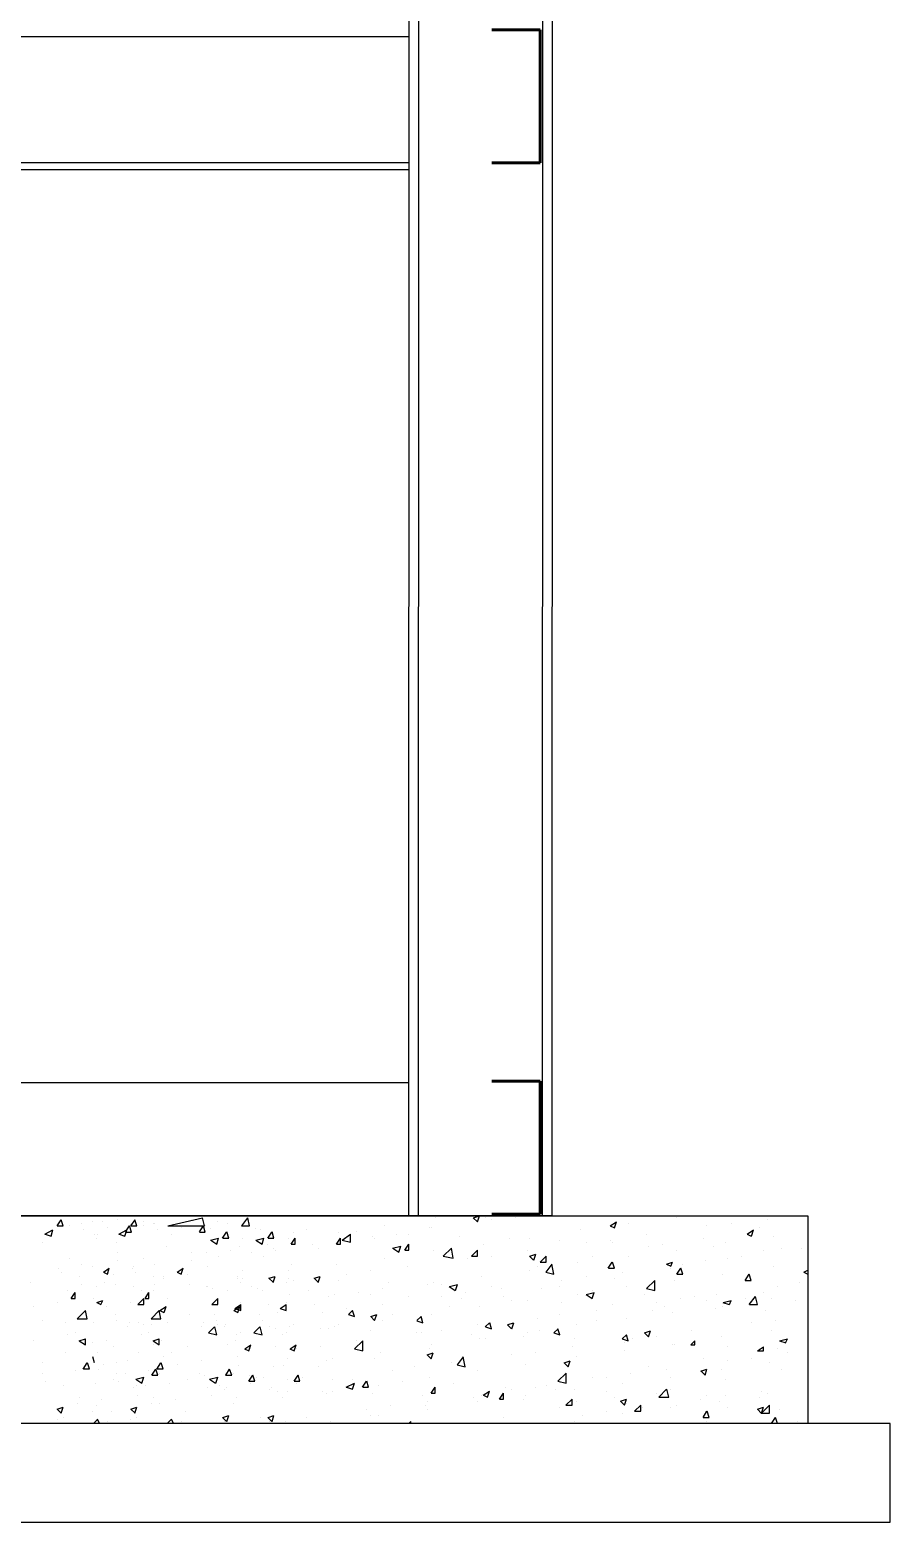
# Model space of a CAD drawing. Header units: millimetres. Extents: x -23396 to 106750, y 116 to 66281.
# Drawn here: x 95732 to 96509, y 38389 to 39736 of the extents above; entities that cross this region are included whole.
import ezdxf

# ---------------------------------------------------------------- set-up
doc = ezdxf.new("R2010")
doc.units = ezdxf.units.MM
doc.layers.add('Wall', color=1, linetype='Continuous', lineweight=50)

# ---------------------------------------------------------------- blocks, each defined once
blk = doc.blocks.new('u14 shaft')
at = {"color": 0}
for p, q in [((-505.7, 321.79), (-500.7, 16854.19)), ((-495.7, 321.79), (-490.7, 16854.19)), ((-365.25, 321.79), (-360.25, 16854.19)), ((-355.25, 321.79), (-350.25, 16854.19)), ((-505.849, 1560.44), (-1934.449, 1560.44)), ((-505.849, 1428.24), (-1934.449, 1428.24)), ((-505.849, 1420.74), (-1934.449, 1420.74)), ((-505.7, 461.49), (-1936.4, 461.49)), ((-2169.25, 321.84), (-86.45, 321.84)), ((-355.25, 321.79), (-2095.15, 321.79)), ((-1936.6, 321.79), (-304.8, 321.79)), ((-875.377, 311.24), (-870.977, 317.59)), ((-869.027, 311.24), (-871.127, 317.59)), ((-838, 315.44), (-838, 315.44)), ((-827.45, 315.44), (-827.45, 315.44)), ((-811.877, 317.59), (-811.877, 317.59)), ((-797.8, 311.24), (-793.4, 317.59)), ((-791.45, 311.24), (-793.55, 317.59)), ((-784.177, 315.44), (-784.177, 315.44)), ((-758.977, 311.24), (-722.627, 319.64)), ((-734.3, 317.59), (-734.3, 317.59)), ((-720.677, 311.19), (-722.627, 319.64)), ((-706.6, 315.44), (-706.6, 315.44)), ((-681.4, 311.24), (-675.05, 319.64)), ((-673.1, 311.19), (-675.05, 319.64)), ((-478, 319.69), (-478, 319.69)), ((-438.15, 319.64), (-433.75, 315.44)), ((-437.8, 319.69), (-431.45, 321.79)), ((-433.55, 315.44), (-431.45, 321.79)), ((-425.1, 319.69), (-425.1, 319.69)), ((-418.9, 317.59), (-418.9, 317.59)), ((-393.5, 319.64), (-393.5, 319.64)), ((-344.85, 321.84), (-296, 321.84)), ((-294.05, 311.19), (-287.7, 315.44)), ((-289.8, 309.09), (-287.7, 315.44)), ((-224.2, 319.64), (-224.2, 319.64)), ((-129.1, 317.59), (-129.1, 317.59)), ((-86.45, 321.84), (-86.45, 103.77)), ((-888.277, 302.74), (-879.777, 306.99)), ((-887.927, 302.74), (-881.727, 300.64)), ((-881.727, 300.64), (-879.777, 306.99)), ((-875.377, 311.24), (-869.027, 311.24)), ((-862.677, 311.24), (-862.677, 311.24)), ((-850.177, 313.29), (-850.177, 313.29)), ((-847.677, 306.99), (-847.677, 306.99)), ((-836.1, 302.69), (-836.1, 302.69)), ((-833.8, 298.49), (-833.8, 298.49)), ((-833.027, 302.74), (-833.027, 302.74)), ((-822.477, 309.09), (-822.477, 309.09)), ((-810.7, 302.74), (-802.2, 306.99)), ((-810.35, 302.74), (-804.15, 300.64)), ((-804.15, 300.64), (-802.2, 306.99)), ((-803.427, 304.89), (-799.177, 311.24)), ((-803.427, 304.84), (-797.227, 304.84)), ((-797.227, 304.84), (-799.177, 311.19)), ((-797.8, 311.24), (-791.45, 311.24)), ((-797.227, 311.19), (-797.227, 311.19)), ((-785.1, 311.24), (-785.1, 311.24)), ((-773.977, 313.29), (-773.977, 313.29)), ((-772.6, 313.29), (-772.6, 313.29)), ((-770.1, 306.99), (-770.1, 306.99)), ((-759.127, 311.19), (-720.677, 311.19)), ((-755.45, 302.74), (-755.45, 302.74)), ((-744.9, 309.09), (-744.9, 309.09)), ((-725.85, 304.89), (-721.6, 311.24)), ((-725.85, 304.84), (-719.65, 304.84)), ((-719.65, 304.84), (-721.6, 311.19)), ((-719.65, 311.19), (-719.65, 311.19)), ((-714.327, 309.04), (-714.327, 309.04)), ((-714.127, 296.44), (-705.677, 298.49)), ((-707.627, 292.14), (-705.677, 298.49)), ((-701.627, 298.49), (-697.227, 304.84)), ((-701.277, 298.49), (-695.077, 298.49)), ((-695.077, 298.49), (-697.027, 304.89)), ((-696.4, 313.29), (-696.4, 313.29)), ((-681.55, 311.19), (-673.1, 311.19)), ((-680.277, 298.49), (-680.277, 298.49)), ((-666.75, 309.04), (-666.75, 309.04)), ((-666.55, 296.44), (-658.1, 298.49)), ((-661.427, 306.99), (-661.427, 306.99)), ((-660.05, 292.14), (-658.1, 298.49)), ((-654.05, 298.49), (-649.65, 304.84)), ((-653.7, 298.49), (-647.5, 298.49)), ((-647.5, 298.49), (-649.45, 304.89)), ((-632.7, 298.49), (-632.7, 298.49)), ((-629.477, 292.14), (-625.227, 298.49)), ((-627.377, 304.84), (-627.377, 304.84)), ((-625.227, 292.14), (-625.227, 298.49)), ((-613.85, 306.99), (-613.85, 306.99)), ((-581.9, 292.14), (-577.65, 298.49)), ((-579.8, 304.84), (-579.8, 304.84)), ((-577.65, 292.14), (-577.65, 298.49)), ((-575.75, 296.34), (-567.25, 302.69)), ((-567.25, 294.29), (-567.25, 302.69)), ((-560.55, 304.89), (-560.55, 304.89)), ((-543.8, 300.64), (-543.8, 300.64)), ((-541.7, 298.49), (-541.7, 298.49)), ((-530.95, 311.24), (-530.95, 311.24)), ((-518.4, 302.74), (-518.4, 302.74)), ((-505.7, 302.74), (-505.7, 302.74)), ((-484.35, 309.09), (-484.35, 309.09)), ((-482.4, 309.09), (-482.4, 309.09)), ((-452.8, 300.64), (-452.8, 300.64)), ((-399.85, 298.49), (-399.85, 298.49)), ((-378.55, 298.54), (-378.55, 298.54)), ((-325.6, 306.99), (-325.6, 306.99)), ((-294.05, 311.24), (-289.8, 309.09)), ((-275.15, 313.29), (-275.15, 313.29)), ((-255.75, 302.74), (-255.75, 302.74)), ((-196.65, 298.49), (-196.65, 298.49)), ((-192.6, 311.19), (-192.6, 311.19)), ((-167.05, 313.39), (-167.05, 313.39)), ((-150.1, 302.74), (-143.75, 306.99)), ((-150.1, 302.69), (-146.05, 300.64)), ((-145.7, 300.64), (-143.75, 306.99)), ((-137.4, 309.09), (-137.4, 309.09)), ((-122.75, 300.64), (-122.75, 300.64)), ((-890.377, 294.29), (-890.377, 294.29)), ((-812.8, 294.29), (-812.8, 294.29)), ((-811.877, 283.69), (-811.877, 283.69)), ((-760.927, 290.09), (-760.927, 290.09)), ((-734.3, 283.69), (-734.3, 283.69)), ((-718.377, 283.69), (-718.377, 283.69)), ((-713.977, 296.44), (-707.627, 292.14)), ((-692.977, 285.79), (-692.977, 285.79)), ((-683.35, 290.09), (-683.35, 290.09)), ((-670.8, 283.69), (-670.8, 283.69)), ((-666.4, 296.44), (-660.05, 292.14)), ((-654.727, 292.14), (-654.727, 292.14)), ((-648.527, 287.94), (-648.527, 287.94)), ((-645.4, 285.79), (-645.4, 285.79)), ((-629.477, 292.14), (-625.227, 292.14)), ((-607.15, 292.14), (-607.15, 292.14)), ((-600.95, 287.94), (-600.95, 287.94)), ((-581.9, 292.14), (-577.65, 292.14)), ((-575.75, 296.34), (-567.25, 294.29)), ((-522.8, 287.89), (-514.35, 290.04)), ((-522.65, 287.94), (-516.3, 283.69)), ((-516.3, 283.69), (-514.35, 290.04)), ((-509.95, 285.79), (-505.7, 292.14)), ((-509.95, 285.79), (-505.7, 285.79)), ((-505.7, 285.79), (-505.7, 292.14)), ((-480.3, 285.79), (-480.3, 285.79)), ((-469.55, 279.49), (-461.1, 287.94)), ((-459.15, 277.34), (-461.1, 287.94)), ((-440.1, 279.49), (-433.75, 285.79)), ((-433.75, 279.49), (-433.75, 285.79)), ((-427.4, 292.14), (-427.4, 292.14)), ((-380.8, 285.79), (-380.8, 285.79)), ((-346.95, 296.44), (-346.95, 296.44)), ((-319.25, 294.29), (-319.25, 294.29)), ((-294.05, 296.34), (-294.05, 296.34)), ((-292.1, 294.19), (-292.1, 294.19)), ((-253.8, 290.04), (-253.8, 290.04)), ((-238.85, 292.24), (-238.85, 292.24)), ((-224.2, 285.79), (-224.2, 285.79)), ((-185.9, 290.09), (-185.9, 290.09)), ((-173.4, 294.29), (-173.4, 294.29)), ((-133, 285.79), (-133, 285.79)), ((-114.1, 287.94), (-114.1, 287.94)), ((-93.15, 287.89), (-93.15, 287.89)), ((-873.427, 266.74), (-873.427, 266.74)), ((-862.677, 277.34), (-862.677, 277.34)), ((-850.177, 270.99), (-850.177, 270.99)), ((-838, 268.84), (-838, 268.84)), ((-826.677, 262.54), (-820.527, 266.74)), ((-822.477, 260.39), (-820.527, 266.74)), ((-811.877, 275.19), (-811.877, 275.19)), ((-795.85, 266.74), (-795.85, 266.74)), ((-794.927, 268.84), (-794.927, 268.84)), ((-785.1, 277.34), (-785.1, 277.34)), ((-772.6, 270.99), (-772.6, 270.99)), ((-749.1, 262.54), (-742.95, 266.74)), ((-744.9, 260.39), (-742.95, 266.74)), ((-734.3, 275.19), (-734.3, 275.19)), ((-717.35, 268.84), (-717.35, 268.84)), ((-705.677, 279.49), (-705.677, 279.49)), ((-658.1, 279.49), (-658.1, 279.49)), ((-629.477, 270.99), (-629.477, 270.99)), ((-581.9, 270.99), (-581.9, 270.99)), ((-530.95, 277.34), (-530.95, 277.34)), ((-507.65, 268.94), (-507.65, 268.94)), ((-469.7, 279.49), (-459.15, 277.34)), ((-444.5, 277.34), (-444.5, 277.34)), ((-440.1, 279.49), (-433.75, 279.49)), ((-418.9, 279.49), (-418.9, 279.49)), ((-378.9, 279.49), (-374.65, 275.19)), ((-378.7, 279.49), (-372.2, 281.59)), ((-374.3, 275.29), (-372.2, 281.59)), ((-370.25, 268.84), (-370.25, 268.84)), ((-367.95, 273.14), (-361.6, 279.49)), ((-367.95, 273.14), (-361.6, 273.14)), ((-361.6, 273.14), (-361.6, 279.49)), ((-361.6, 262.54), (-355.25, 270.99)), ((-353.3, 260.39), (-355.4, 270.99)), ((-328.1, 273.09), (-328.1, 273.09)), ((-313.1, 279.49), (-313.1, 279.49)), ((-296.35, 266.74), (-292.1, 273.09)), ((-296.15, 266.74), (-289.8, 266.74)), ((-289.8, 266.74), (-291.9, 273.14)), ((-275.15, 279.39), (-275.15, 279.39)), ((-234.95, 270.99), (-228.6, 273.09)), ((-234.95, 270.99), (-230.55, 268.84)), ((-230.55, 268.84), (-228.6, 273.09)), ((-230.55, 266.74), (-230.55, 266.74)), ((-224.2, 260.39), (-219.95, 266.74)), ((-217.85, 260.39), (-219.95, 266.74)), ((-217.85, 270.99), (-217.85, 270.99)), ((-194.55, 275.19), (-194.55, 275.19)), ((-171.25, 277.34), (-171.25, 277.34)), ((-156.3, 279.49), (-156.3, 279.49)), ((-122.75, 268.84), (-122.75, 268.84)), ((-903.077, 251.89), (-903.077, 251.89)), ((-870.977, 262.54), (-870.977, 262.54)), ((-852.077, 258.34), (-852.077, 258.34)), ((-826.677, 262.54), (-822.477, 260.39)), ((-825.5, 251.89), (-825.5, 251.89)), ((-816.127, 260.39), (-816.127, 260.39)), ((-793.4, 262.54), (-793.4, 262.54)), ((-774.5, 258.34), (-774.5, 258.34)), ((-763.177, 258.24), (-763.177, 258.24)), ((-763.177, 256.19), (-763.177, 256.19)), ((-749.1, 262.54), (-744.9, 260.39)), ((-738.55, 260.39), (-738.55, 260.39)), ((-685.6, 258.24), (-685.6, 258.24)), ((-685.6, 256.19), (-685.6, 256.19)), ((-682.377, 251.99), (-682.377, 251.99)), ((-680.277, 264.64), (-680.277, 264.64)), ((-680.277, 256.19), (-680.277, 256.19)), ((-652.777, 256.19), (-646.427, 258.24)), ((-652.777, 256.19), (-648.527, 251.99)), ((-648.527, 251.89), (-646.427, 258.24)), ((-634.8, 251.99), (-634.8, 251.99)), ((-632.7, 264.64), (-632.7, 264.64)), ((-632.7, 256.19), (-632.7, 256.19)), ((-627.377, 254.04), (-627.377, 254.04)), ((-605.2, 256.19), (-598.85, 258.24)), ((-605.2, 256.19), (-600.95, 251.99)), ((-600.95, 251.89), (-598.85, 258.24)), ((-579.8, 254.04), (-579.8, 254.04)), ((-571.3, 260.44), (-571.3, 260.44)), ((-545.9, 264.64), (-545.9, 264.64)), ((-526.85, 251.89), (-526.85, 251.89)), ((-480.3, 251.89), (-480.3, 251.89)), ((-429.5, 258.34), (-429.5, 258.34)), ((-429.5, 258.34), (-429.5, 258.34)), ((-378.55, 264.64), (-378.55, 264.64)), ((-361.75, 262.54), (-353.3, 260.39)), ((-345, 254.04), (-345, 254.04)), ((-319.25, 258.34), (-319.25, 258.34)), ((-289.8, 256.19), (-289.8, 256.19)), ((-281.5, 262.54), (-281.5, 262.54)), ((-255.95, 245.59), (-247.45, 254.04)), ((-247.45, 243.44), (-247.45, 254.04)), ((-226.15, 254.04), (-226.15, 254.04)), ((-224.2, 260.39), (-217.85, 260.39)), ((-175.7, 260.39), (-175.7, 260.39)), ((-152.4, 254.04), (-146.05, 254.04)), ((-152.2, 254.04), (-148, 260.39)), ((-146.05, 254.04), (-148, 260.39)), ((-95.05, 251.89), (-95.05, 251.89)), ((-90.65, 262.54), (-86.45, 264.64)), ((-90.65, 262.54), (-86.45, 260.44)), ((-86.45, 260.44), (-86.45, 260.44)), ((-864.777, 243.49), (-864.777, 243.49)), ((-860.577, 234.99), (-856.527, 241.39)), ((-856.527, 234.99), (-856.527, 241.39)), ((-850.177, 249.79), (-850.177, 249.79)), ((-833.8, 247.69), (-833.8, 247.69)), ((-814.177, 249.79), (-814.177, 249.79)), ((-794.927, 247.69), (-794.927, 247.69)), ((-787.2, 243.49), (-787.2, 243.49)), ((-783, 234.99), (-778.95, 241.39)), ((-778.95, 234.99), (-778.95, 241.39)), ((-773.977, 243.44), (-773.977, 243.44)), ((-772.6, 249.79), (-772.6, 249.79)), ((-736.6, 249.79), (-736.6, 249.79)), ((-718.377, 247.69), (-718.377, 247.69)), ((-717.35, 247.69), (-717.35, 247.69)), ((-712.027, 245.59), (-712.027, 245.59)), ((-696.4, 243.44), (-696.4, 243.44)), ((-670.8, 247.69), (-670.8, 247.69)), ((-664.45, 245.59), (-664.45, 245.59)), ((-659.127, 243.49), (-659.127, 243.49)), ((-631.427, 239.24), (-631.427, 239.24)), ((-611.55, 243.49), (-611.55, 243.49)), ((-589.95, 237.19), (-589.95, 237.19)), ((-583.85, 239.24), (-583.85, 239.24)), ((-558.6, 241.39), (-558.6, 241.39)), ((-545.9, 239.24), (-545.9, 239.24)), ((-533.2, 245.59), (-533.2, 245.59)), ((-505.7, 237.19), (-505.7, 237.19)), ((-486.65, 249.84), (-486.65, 249.84)), ((-471.85, 249.84), (-471.85, 249.84)), ((-471.85, 237.19), (-471.85, 237.19)), ((-463.35, 247.69), (-457, 243.44)), ((-463.2, 247.69), (-454.75, 249.84)), ((-456.85, 243.49), (-454.75, 249.84)), ((-446.45, 241.39), (-446.45, 241.39)), ((-418.9, 247.69), (-418.9, 247.69)), ((-408.15, 245.59), (-408.15, 245.59)), ((-406.2, 237.09), (-406.2, 237.09)), ((-366, 245.59), (-366, 245.59)), ((-346.95, 247.69), (-346.95, 247.69)), ((-328.1, 239.24), (-328.1, 239.24)), ((-319.45, 239.24), (-310.95, 241.39)), ((-319.45, 239.24), (-313.1, 235.04)), ((-313.1, 243.44), (-313.1, 243.44)), ((-313.1, 234.99), (-310.95, 241.39)), ((-277.1, 247.69), (-277.1, 247.69)), ((-258.25, 239.24), (-258.25, 239.24)), ((-255.95, 245.59), (-247.45, 243.44)), ((-205.3, 237.09), (-205.3, 237.09)), ((-182.05, 239.24), (-182.05, 239.24)), ((-148.15, 228.64), (-141.65, 237.09)), ((-139.35, 228.69), (-141.45, 237.19)), ((-133, 241.39), (-133, 241.39)), ((-118.35, 247.69), (-118.35, 247.69)), ((-900.627, 226.54), (-900.627, 226.54)), ((-875.377, 230.74), (-875.377, 230.74)), ((-860.577, 234.99), (-856.527, 234.99)), ((-854.227, 213.79), (-845.727, 222.29)), ((-843.827, 213.79), (-845.727, 222.29)), ((-837.477, 234.99), (-837.477, 234.99)), ((-833.6, 230.74), (-827.45, 232.89)), ((-833.6, 230.74), (-829.4, 228.69)), ((-829.4, 228.69), (-827.45, 232.89)), ((-823.05, 226.54), (-823.05, 226.54)), ((-797.8, 230.74), (-797.8, 230.74)), ((-790.527, 228.69), (-784.177, 235.04)), ((-790.527, 228.69), (-784.177, 228.69)), ((-784.177, 228.69), (-784.177, 235.04)), ((-783, 234.99), (-778.95, 234.99)), ((-776.65, 213.79), (-768.15, 222.29)), ((-766.25, 213.79), (-768.15, 222.29)), ((-767.427, 222.29), (-763.177, 220.24)), ((-767.277, 222.34), (-760.927, 226.54)), ((-763.177, 224.44), (-763.177, 224.44)), ((-763.027, 220.24), (-760.927, 226.54)), ((-759.9, 234.99), (-759.9, 234.99)), ((-712.95, 228.69), (-706.6, 235.04)), ((-712.95, 228.69), (-706.6, 228.69)), ((-706.6, 228.69), (-706.6, 235.04)), ((-689.85, 222.29), (-685.6, 220.24)), ((-689.7, 222.34), (-683.35, 226.54)), ((-688.577, 224.44), (-682.377, 228.69)), ((-688.577, 224.44), (-682.377, 222.29)), ((-685.6, 224.44), (-685.6, 224.44)), ((-685.45, 220.24), (-683.35, 226.54)), ((-682.377, 230.74), (-682.377, 230.74)), ((-682.377, 222.29), (-682.377, 228.69)), ((-652.777, 228.69), (-652.777, 228.69)), ((-644.277, 220.14), (-644.277, 220.14)), ((-641, 224.44), (-634.8, 228.69)), ((-641, 224.44), (-634.8, 222.29)), ((-634.8, 230.74), (-634.8, 230.74)), ((-634.8, 222.29), (-634.8, 228.69)), ((-605.2, 228.69), (-605.2, 228.69)), ((-596.7, 220.14), (-596.7, 220.14)), ((-571.3, 224.44), (-571.3, 224.44)), ((-569.2, 218.09), (-564.95, 222.29)), ((-562.85, 215.94), (-564.95, 222.29)), ((-533.2, 228.64), (-533.2, 228.64)), ((-463.35, 226.54), (-463.35, 226.54)), ((-450.65, 234.99), (-450.65, 234.99)), ((-431.45, 226.54), (-431.45, 226.54)), ((-397.95, 232.89), (-397.95, 232.89)), ((-380.8, 232.89), (-380.8, 232.89)), ((-345, 230.74), (-345, 230.74)), ((-308.7, 222.34), (-308.7, 222.34)), ((-292.1, 228.64), (-292.1, 228.64)), ((-249.4, 222.29), (-249.4, 222.29)), ((-245.55, 230.74), (-245.55, 230.74)), ((-236.9, 226.54), (-236.9, 226.54)), ((-228.6, 220.14), (-228.6, 220.14)), ((-219.95, 235.04), (-219.95, 235.04)), ((-192.6, 232.89), (-192.6, 232.89)), ((-183.95, 224.44), (-183.95, 224.44)), ((-175.7, 230.74), (-169.35, 228.64)), ((-175.7, 226.49), (-175.7, 226.49)), ((-175.5, 230.74), (-167.05, 232.89)), ((-169, 228.69), (-167.05, 232.89)), ((-152.4, 234.99), (-152.4, 234.99)), ((-147.8, 228.69), (-139.35, 228.69)), ((-131.05, 222.29), (-131.05, 222.29)), ((-124.7, 235.04), (-124.7, 235.04)), ((-99.5, 232.89), (-99.5, 232.89)), ((-890.377, 211.64), (-890.377, 211.64)), ((-867.077, 209.59), (-867.077, 209.59)), ((-854.227, 213.79), (-843.827, 213.79)), ((-837.477, 209.59), (-837.477, 209.59)), ((-814.177, 218.09), (-814.177, 218.09)), ((-812.8, 211.64), (-812.8, 211.64)), ((-801.127, 205.39), (-801.127, 205.39)), ((-799.177, 209.59), (-799.177, 209.59)), ((-789.5, 209.59), (-789.5, 209.59)), ((-784.177, 207.49), (-784.177, 207.49)), ((-776.65, 213.79), (-766.25, 213.79)), ((-775.877, 207.49), (-775.877, 207.49)), ((-759.9, 209.59), (-759.9, 209.59)), ((-736.6, 218.09), (-736.6, 218.09)), ((-723.55, 205.39), (-723.55, 205.39)), ((-721.6, 209.59), (-721.6, 209.59)), ((-716.277, 198.99), (-709.927, 205.34)), ((-709.927, 218.09), (-709.927, 218.09)), ((-707.627, 196.94), (-709.727, 205.39)), ((-707.627, 211.74), (-707.627, 211.74)), ((-706.6, 207.49), (-706.6, 207.49)), ((-699.327, 205.39), (-699.327, 205.39)), ((-698.3, 207.49), (-698.3, 207.49)), ((-668.7, 198.99), (-662.35, 205.34)), ((-662.35, 218.09), (-662.35, 218.09)), ((-660.05, 196.94), (-662.15, 205.39)), ((-660.05, 211.74), (-660.05, 211.74)), ((-651.75, 205.39), (-651.75, 205.39)), ((-631.427, 205.39), (-631.427, 205.39)), ((-627.377, 207.49), (-627.377, 207.49)), ((-583.85, 205.39), (-583.85, 205.39)), ((-579.8, 207.49), (-579.8, 207.49)), ((-569.2, 218.09), (-562.85, 215.94)), ((-545.9, 215.94), (-539.55, 218.09)), ((-545.9, 215.94), (-541.7, 211.74)), ((-541.7, 211.74), (-539.55, 218.09)), ((-533.2, 211.74), (-533.2, 211.74)), ((-522.65, 218.09), (-522.65, 218.09)), ((-497.4, 211.64), (-491.05, 209.59)), ((-497.25, 211.74), (-493, 215.94)), ((-491.05, 209.59), (-493, 215.94)), ((-482.4, 218.09), (-482.4, 218.09)), ((-433.75, 207.49), (-433.75, 207.49)), ((-425.45, 205.34), (-421.2, 209.59)), ((-425.1, 205.39), (-418.9, 203.29)), ((-418.9, 203.29), (-420.85, 209.59)), ((-402.15, 207.49), (-397.95, 203.29)), ((-401.8, 207.54), (-395.45, 209.59)), ((-397.6, 203.29), (-395.45, 209.59)), ((-370.25, 213.79), (-370.25, 213.79)), ((-346.95, 218.09), (-346.95, 218.09)), ((-330, 207.49), (-330, 207.49)), ((-308.7, 211.74), (-308.7, 211.74)), ((-277.1, 213.79), (-277.1, 213.79)), ((-146.05, 209.59), (-146.05, 209.59)), ((-120.45, 211.74), (-120.45, 211.74)), ((-900.627, 190.59), (-900.627, 190.59)), ((-864.777, 196.94), (-864.777, 196.94)), ((-856.527, 198.99), (-856.527, 198.99)), ((-852.077, 190.54), (-845.727, 192.64)), ((-852.077, 190.54), (-845.727, 186.34)), ((-845.727, 186.34), (-845.727, 192.64)), ((-838, 188.44), (-838, 188.44)), ((-823.05, 190.59), (-823.05, 190.59)), ((-787.2, 196.94), (-787.2, 196.94)), ((-778.95, 198.99), (-778.95, 198.99)), ((-774.5, 190.54), (-768.15, 192.64)), ((-774.5, 190.54), (-768.15, 186.34)), ((-768.15, 186.34), (-768.15, 192.64)), ((-765.327, 190.59), (-765.327, 190.59)), ((-716.277, 199.04), (-707.627, 196.94)), ((-687.75, 190.59), (-687.75, 190.59)), ((-686.627, 196.94), (-686.627, 196.94)), ((-682.377, 199.04), (-682.377, 199.04)), ((-668.7, 199.04), (-660.05, 196.94)), ((-646.427, 203.29), (-646.427, 203.29)), ((-639.05, 196.94), (-639.05, 196.94)), ((-634.8, 199.04), (-634.8, 199.04)), ((-598.85, 203.29), (-598.85, 203.29)), ((-589.95, 203.29), (-589.95, 203.29)), ((-562.85, 182.09), (-554.2, 190.59)), ((-560.55, 190.59), (-560.55, 190.59)), ((-554.2, 179.99), (-554.2, 190.59)), ((-545.9, 201.14), (-545.9, 201.14)), ((-497.25, 198.99), (-497.25, 198.99)), ((-493, 198.99), (-493, 198.99)), ((-471.85, 201.14), (-471.85, 201.14)), ((-440.1, 196.84), (-440.1, 196.84)), ((-431.45, 192.64), (-431.45, 192.64)), ((-425.1, 192.74), (-425.1, 192.74)), ((-384.9, 194.79), (-384.9, 194.79)), ((-380.8, 198.99), (-380.8, 198.99)), ((-368.3, 201.14), (-368.3, 201.14)), ((-353.3, 199.04), (-348.9, 203.29)), ((-353.3, 198.99), (-346.95, 196.94)), ((-346.95, 196.94), (-349.05, 203.29)), ((-331.95, 192.64), (-331.95, 192.64)), ((-281.5, 192.64), (-277.1, 196.94)), ((-281.5, 192.64), (-275.15, 190.54)), ((-279.05, 188.44), (-279.05, 188.44)), ((-275.15, 190.54), (-277.1, 196.94)), ((-270.75, 192.64), (-270.75, 192.64)), ((-258.25, 198.99), (-251.9, 201.14)), ((-258.25, 198.99), (-253.8, 194.79)), ((-253.8, 194.79), (-251.9, 201.14)), ((-245.55, 194.79), (-245.55, 194.79)), ((-209.55, 186.34), (-205.3, 190.54)), ((-209.2, 201.14), (-209.2, 201.14)), ((-205.3, 186.34), (-205.3, 190.54)), ((-177.6, 194.79), (-177.6, 194.79)), ((-124.7, 201.14), (-124.7, 201.14)), ((-116.25, 190.59), (-107.75, 192.64)), ((-116.25, 190.59), (-109.7, 188.44)), ((-109.9, 188.44), (-107.75, 192.64)), ((-867.077, 177.84), (-867.077, 177.84)), ((-836.1, 167.24), (-838, 173.64)), ((-833.027, 177.84), (-833.027, 177.84)), ((-816.127, 184.19), (-816.127, 184.19)), ((-789.5, 177.84), (-789.5, 177.84)), ((-773.977, 186.34), (-773.977, 186.34)), ((-763.177, 173.64), (-763.177, 173.64)), ((-755.45, 177.84), (-755.45, 177.84)), ((-738.55, 184.19), (-738.55, 184.19)), ((-696.4, 186.34), (-696.4, 186.34)), ((-685.6, 173.64), (-685.6, 173.64)), ((-678.327, 182.04), (-673.927, 179.99)), ((-677.977, 182.09), (-671.827, 186.34)), ((-673.777, 179.99), (-671.827, 186.34)), ((-671.827, 182.09), (-671.827, 182.09)), ((-646.427, 184.19), (-646.427, 184.19)), ((-630.75, 182.04), (-626.35, 179.99)), ((-630.4, 182.09), (-624.25, 186.34)), ((-626.2, 179.99), (-624.25, 186.34)), ((-624.25, 182.09), (-624.25, 182.09)), ((-598.85, 184.19), (-598.85, 184.19)), ((-562.85, 182.09), (-554.2, 179.99)), ((-535.35, 177.84), (-535.35, 177.84)), ((-486.65, 175.69), (-480.3, 177.84)), ((-486.65, 175.79), (-482.4, 171.49)), ((-484.35, 182.09), (-484.35, 182.09)), ((-482.4, 186.34), (-482.4, 186.34)), ((-482.4, 171.49), (-480.3, 177.84)), ((-454.75, 165.14), (-448.4, 173.64)), ((-446.45, 163.04), (-448.55, 173.64)), ((-397.95, 175.69), (-397.95, 175.69)), ((-372.2, 177.84), (-372.2, 177.84)), ((-334.25, 184.19), (-334.25, 184.19)), ((-330, 173.64), (-330, 173.64)), ((-279.05, 179.99), (-279.05, 179.99)), ((-228.6, 186.34), (-228.6, 186.34)), ((-226.15, 186.34), (-226.15, 186.34)), ((-209.55, 186.34), (-205.3, 186.34)), ((-171.25, 184.19), (-171.25, 184.19)), ((-139.5, 179.99), (-133, 184.24)), ((-139.5, 179.99), (-133, 179.99)), ((-137.4, 182.09), (-137.4, 182.09)), ((-133, 179.99), (-133, 184.24)), ((-118.35, 182.09), (-118.35, 182.09)), ((-107.75, 177.84), (-107.75, 177.84)), ((-890.377, 167.24), (-890.377, 167.24)), ((-856.527, 158.84), (-856.527, 158.84)), ((-848.027, 160.89), (-843.827, 167.24)), ((-847.677, 160.94), (-841.527, 160.94)), ((-841.527, 160.94), (-843.477, 167.29)), ((-831.65, 160.89), (-831.65, 160.89)), ((-826.877, 165.14), (-826.877, 165.14)), ((-812.8, 167.24), (-812.8, 167.24)), ((-801.127, 169.39), (-801.127, 169.39)), ((-778.95, 158.84), (-778.95, 158.84)), ((-775.727, 154.54), (-771.677, 160.89)), ((-769.527, 154.54), (-771.677, 160.89)), ((-770.45, 160.89), (-766.25, 167.24)), ((-770.1, 160.94), (-763.95, 160.94)), ((-763.95, 160.94), (-765.9, 167.29)), ((-749.3, 165.14), (-749.3, 165.14)), ((-723.55, 169.39), (-723.55, 169.39)), ((-698.15, 154.54), (-694.1, 160.89)), ((-691.95, 154.54), (-694.1, 160.89)), ((-684.677, 165.09), (-684.677, 165.09)), ((-648.527, 163.04), (-648.527, 163.04)), ((-637.1, 165.09), (-637.1, 165.09)), ((-633.727, 171.49), (-633.727, 171.49)), ((-600.95, 163.04), (-600.95, 163.04)), ((-592.45, 169.39), (-592.45, 169.39)), ((-586.15, 171.49), (-586.15, 171.49)), ((-541.7, 171.49), (-541.7, 171.49)), ((-522.65, 158.84), (-522.65, 158.84)), ((-499.35, 163.04), (-499.35, 163.04)), ((-461.1, 167.29), (-461.1, 167.29)), ((-454.9, 165.14), (-446.45, 163.04)), ((-433.75, 158.84), (-433.75, 158.84)), ((-382.95, 165.14), (-382.95, 165.14)), ((-342.7, 167.29), (-336.35, 169.39)), ((-342.55, 167.29), (-338.3, 163.09)), ((-338.3, 163.04), (-336.35, 169.39)), ((-253.8, 163.04), (-253.8, 163.04)), ((-234.95, 160.89), (-234.95, 160.89)), ((-198.95, 158.74), (-192.6, 160.89)), ((-198.95, 158.84), (-194.55, 154.54)), ((-196.65, 171.49), (-196.65, 171.49)), ((-194.55, 154.54), (-192.6, 160.89)), ((-177.6, 160.89), (-177.6, 160.89)), ((-171.25, 169.39), (-171.25, 169.39)), ((-146.05, 171.49), (-146.05, 171.49)), ((-126.8, 167.29), (-126.8, 167.29)), ((-114.1, 160.89), (-114.1, 160.89)), ((-890.377, 156.69), (-890.377, 156.69)), ((-888.077, 148.24), (-888.077, 148.24)), ((-869.027, 144), (-869.027, 144)), ((-835.177, 146.065), (-835.177, 146.065)), ((-816.127, 150.34), (-816.127, 150.34)), ((-812.8, 156.69), (-812.8, 156.69)), ((-810.5, 148.24), (-810.5, 148.24)), ((-803.577, 156.69), (-803.577, 156.69)), ((-794.927, 141.87), (-794.927, 141.87)), ((-792.827, 150.34), (-784.177, 152.49)), ((-792.827, 150.34), (-786.477, 146.065)), ((-791.45, 144), (-791.45, 144)), ((-786.327, 146.135), (-784.177, 152.49)), ((-782.227, 144), (-782.227, 144)), ((-775.877, 154.54), (-769.527, 154.54)), ((-767.627, 156.69), (-767.627, 156.69)), ((-757.6, 146.065), (-757.6, 146.065)), ((-738.55, 150.34), (-738.55, 150.34)), ((-726, 156.69), (-726, 156.69)), ((-720.677, 154.54), (-720.677, 154.54)), ((-717.35, 141.87), (-717.35, 141.87)), ((-715.25, 150.34), (-706.6, 152.49)), ((-715.25, 150.34), (-708.9, 146.065)), ((-708.75, 146.135), (-706.6, 152.49)), ((-705.677, 152.49), (-705.677, 152.49)), ((-704.65, 144), (-704.65, 144)), ((-698.3, 154.54), (-691.95, 154.54)), ((-697.227, 141.87), (-697.227, 141.87)), ((-690.05, 156.69), (-690.05, 156.69)), ((-673.927, 148.24), (-669.677, 154.54)), ((-673.927, 148.24), (-667.777, 148.24)), ((-673.1, 154.54), (-673.1, 154.54)), ((-671.827, 146.135), (-671.827, 146.135)), ((-667.777, 148.24), (-669.677, 154.54)), ((-665.477, 152.49), (-665.477, 152.49)), ((-658.1, 152.49), (-658.1, 152.49)), ((-649.65, 141.87), (-649.65, 141.87)), ((-633.727, 150.34), (-633.727, 150.34)), ((-626.35, 148.24), (-622.1, 154.54)), ((-626.35, 148.24), (-620.2, 148.24)), ((-624.25, 146.135), (-624.25, 146.135)), ((-620.2, 148.24), (-622.1, 154.54)), ((-617.9, 152.49), (-617.9, 152.49)), ((-586.15, 150.34), (-586.15, 150.34)), ((-571.5, 141.87), (-562.85, 146.065)), ((-571.3, 141.87), (-564.95, 139.735)), ((-564.95, 150.34), (-564.95, 150.34)), ((-564.95, 139.735), (-562.85, 146.065)), ((-554.55, 141.87), (-550.15, 148.24)), ((-554.2, 141.87), (-548.05, 141.87)), ((-548.05, 141.87), (-550, 148.24)), ((-537.65, 143.93), (-537.65, 143.93)), ((-512.05, 148.24), (-512.05, 148.24)), ((-484.35, 152.49), (-484.35, 152.49)), ((-482.4, 135.535), (-478, 141.87)), ((-478, 135.535), (-478, 141.87)), ((-459.15, 146.065), (-459.15, 146.065)), ((-404.1, 141.87), (-404.1, 141.87)), ((-372.2, 141.87), (-372.2, 141.87)), ((-361.6, 144), (-361.6, 144)), ((-349.05, 148.24), (-340.6, 156.69)), ((-349.05, 148.24), (-340.6, 146.065)), ((-340.6, 146.065), (-340.6, 156.69)), ((-313.1, 152.49), (-313.1, 152.49)), ((-298.45, 152.44), (-298.45, 152.44)), ((-281.5, 146.065), (-281.5, 146.065)), ((-272.7, 156.69), (-272.7, 156.69)), ((-230.55, 152.49), (-230.55, 152.49)), ((-173.4, 150.34), (-173.4, 150.34)), ((-852.077, 131.335), (-852.077, 131.335)), ((-828.827, 129.185), (-828.827, 129.185)), ((-790.877, 133.4), (-790.877, 133.4)), ((-774.5, 131.335), (-774.5, 131.335)), ((-751.25, 129.185), (-751.25, 129.185)), ((-713.3, 133.4), (-713.3, 133.4)), ((-699.327, 139.735), (-699.327, 139.735)), ((-686.627, 131.265), (-686.627, 131.265)), ((-651.75, 139.735), (-651.75, 139.735)), ((-644.277, 137.6), (-644.277, 137.6)), ((-639.05, 131.265), (-639.05, 131.265)), ((-633.727, 137.6), (-633.727, 137.6)), ((-596.7, 137.6), (-596.7, 137.6)), ((-592.45, 135.465), (-592.45, 135.465)), ((-586.15, 137.6), (-586.15, 137.6)), ((-543.8, 135.535), (-543.8, 135.535)), ((-491.05, 133.4), (-491.05, 133.4)), ((-486.65, 127.05), (-486.65, 127.05)), ((-482.4, 135.535), (-478, 135.535)), ((-437.8, 131.335), (-437.8, 131.335)), ((-433.75, 127.05), (-433.75, 127.05)), ((-429.5, 133.4), (-429.5, 133.4)), ((-427.55, 133.4), (-421.2, 137.6)), ((-427.4, 133.4), (-423.15, 131.265)), ((-423.15, 131.265), (-421.2, 137.6)), ((-423.15, 135.535), (-423.15, 135.535)), ((-410.45, 129.185), (-406.2, 135.535)), ((-410.45, 129.185), (-406.2, 129.185)), ((-406.2, 129.185), (-406.2, 135.535)), ((-397.95, 139.735), (-397.95, 139.735)), ((-384.9, 129.185), (-384.9, 129.185)), ((-382.95, 133.4), (-382.95, 133.4)), ((-351.35, 139.735), (-351.35, 139.735)), ((-340.8, 122.785), (-334.25, 129.13)), ((-334.25, 122.785), (-334.25, 129.13)), ((-331.95, 139.805), (-331.95, 139.805)), ((-330, 127.05), (-330, 127.05)), ((-298.45, 137.6), (-298.45, 137.6)), ((-289.8, 131.335), (-289.8, 131.335)), ((-283.45, 127.05), (-277.1, 129.185)), ((-283.45, 127.05), (-279.05, 122.855)), ((-279.2, 122.855), (-277.1, 129.185)), ((-245.55, 135.535), (-245.55, 135.535)), ((-243.25, 131.265), (-234.95, 139.735)), ((-243.05, 131.335), (-232.5, 131.335)), ((-232.5, 131.335), (-234.6, 139.735)), ((-230.55, 139.735), (-230.55, 139.735)), ((-198.95, 129.13), (-198.95, 129.13)), ((-192.6, 133.4), (-192.6, 133.4)), ((-179.55, 127.05), (-179.55, 127.05)), ((-173.4, 133.4), (-173.4, 133.4)), ((-137.4, 131.265), (-137.4, 131.265)), ((-135.3, 137.6), (-135.3, 137.6)), ((-129.1, 135.535), (-129.1, 135.535)), ((-875.377, 118.585), (-869.027, 120.72)), ((-875.377, 118.585), (-870.977, 114.385)), ((-871.127, 114.385), (-869.027, 120.72)), ((-869.027, 110.1), (-869.027, 110.1)), ((-854.027, 124.915), (-854.027, 124.915)), ((-838, 116.45), (-838, 116.45)), ((-833.8, 122.855), (-833.8, 122.855)), ((-818.227, 116.45), (-818.227, 116.45)), ((-797.8, 118.585), (-791.45, 120.72)), ((-797.8, 118.585), (-793.4, 114.385)), ((-793.55, 114.385), (-791.45, 120.72)), ((-791.45, 110.1), (-791.45, 110.1)), ((-776.45, 124.915), (-776.45, 124.915)), ((-767.627, 124.915), (-767.627, 124.915)), ((-740.65, 116.45), (-740.65, 116.45)), ((-701.627, 110.1), (-697.227, 105.9)), ((-701.277, 110.1), (-695.077, 112.235)), ((-697.027, 105.9), (-695.077, 112.235)), ((-690.05, 124.915), (-690.05, 124.915)), ((-661.427, 110.1), (-661.427, 110.1)), ((-654.05, 110.1), (-649.65, 105.9)), ((-653.7, 110.1), (-647.5, 112.235)), ((-649.45, 105.9), (-647.5, 112.235)), ((-613.85, 110.1), (-613.85, 110.1)), ((-550.15, 118.585), (-550.15, 118.585)), ((-545.9, 112.235), (-545.9, 112.235)), ((-537.65, 112.235), (-537.65, 112.235)), ((-524.75, 122.855), (-524.75, 122.855)), ((-488.75, 122.855), (-488.75, 122.855)), ((-486.65, 118.585), (-486.65, 118.585)), ((-406.2, 110.1), (-406.2, 110.1)), ((-346.95, 120.72), (-346.95, 120.72)), ((-340.8, 122.785), (-334.25, 122.785)), ((-323.65, 112.235), (-323.65, 112.235)), ((-298.45, 116.45), (-298.45, 116.45)), ((-281.5, 114.315), (-281.5, 114.315)), ((-277.1, 124.915), (-277.1, 124.915)), ((-268.65, 116.52), (-262.1, 122.855)), ((-268.65, 116.52), (-262.1, 116.52)), ((-262.1, 116.52), (-262.1, 122.855)), ((-260.15, 120.72), (-260.15, 120.72)), ((-230.55, 120.72), (-230.55, 120.72)), ((-224.2, 122.785), (-224.2, 122.785)), ((-196.65, 110.1), (-192.6, 116.45)), ((-196.65, 110.1), (-190.3, 110.1)), ((-190.3, 110.1), (-192.45, 116.45)), ((-171.25, 120.72), (-171.25, 120.72)), ((-139.5, 118.585), (-133, 120.72)), ((-139.5, 118.585), (-135.3, 114.315)), ((-135.3, 114.385), (-126.8, 122.855)), ((-135.3, 116.45), (-135.3, 116.45)), ((-135.3, 114.385), (-126.8, 114.385)), ((-135.1, 114.385), (-133, 120.72)), ((-126.8, 114.385), (-126.8, 122.855)), ((-124.55, 103.77), (-120.45, 110.1)), ((-118.35, 103.77), (-120.45, 110.1)), ((-116.05, 118.585), (-116.05, 118.585)), ((0, 103.77), (-2294.3, 103.77)), ((-86.45, 103.77), (-2169.25, 103.77)), ((-875.377, 107.965), (-875.377, 107.965)), ((-837.277, 103.77), (-833.027, 107.965)), ((-830.777, 103.77), (-832.877, 108.035)), ((-822.477, 105.9), (-822.477, 105.9)), ((-797.8, 107.965), (-797.8, 107.965)), ((-759.7, 103.77), (-755.45, 107.965)), ((-753.2, 103.77), (-755.3, 108.035)), ((-744.9, 105.9), (-744.9, 105.9)), ((-699.327, 105.9), (-699.327, 105.9)), ((-651.75, 105.9), (-651.75, 105.9)), ((-635.827, 105.9), (-635.827, 105.9)), ((-588.25, 105.9), (-588.25, 105.9)), ((-505.7, 103.77), (-503.6, 105.83)), ((-503.6, 103.77), (-503.6, 105.83)), ((-387.15, 103.77), (-387.15, 103.77)), ((-331.95, 105.9), (-331.95, 105.9)), ((-192.6, 105.83), (-192.6, 105.83)), ((-97.2, 105.9), (-97.2, 105.9)), ((0, 0), (0, 103.77)), ((-2294.3, 0), (0, 0))]:
    blk.add_line(p, q, dxfattribs=at)
at = {"layer": 'Wall'}
for p, q in [((-367.649, 1567.94), (-418.449, 1567.94)), ((-418.449, 1567.94), (-367.649, 1567.94)), ((-418.449, 1567.94), (-367.649, 1567.94)), ((-367.649, 1428.24), (-367.649, 1567.94)), ((-367.649, 1567.94), (-367.649, 1428.24)), ((-367.649, 1567.94), (-367.649, 1428.24)), ((-418.449, 1428.24), (-367.649, 1428.24)), ((-367.649, 1428.24), (-418.449, 1428.24)), ((-418.449, 1428.24), (-367.649, 1428.24)), ((-367.649, 463.233), (-418.449, 463.233)), ((-418.449, 463.233), (-367.649, 463.233)), ((-418.449, 463.233), (-367.649, 463.233)), ((-367.649, 323.533), (-367.649, 463.233)), ((-367.649, 463.233), (-367.649, 323.533)), ((-367.649, 463.233), (-367.649, 323.533)), ((-418.449, 323.533), (-367.649, 323.533)), ((-367.649, 323.533), (-418.449, 323.533)), ((-418.449, 323.533), (-367.649, 323.533))]:
    blk.add_line(p, q, dxfattribs=at)
blk = doc.blocks.new('upn st')
at = {"linetype": 'Continuous', "xscale": 0.171875, "yscale": 0.171875, "zscale": 0.171875}
blk.add_blockref('u14 shaft', (6951.345, -5502.442), dxfattribs=at)

msp = doc.modelspace()

# ---------------------------------------------------------------- block references
at = {"xscale": 5, "yscale": 5, "zscale": 5}
msp.add_blockref('upn st', (61752.657, 65900.837), dxfattribs=at)

doc.saveas('drawing.dxf')
